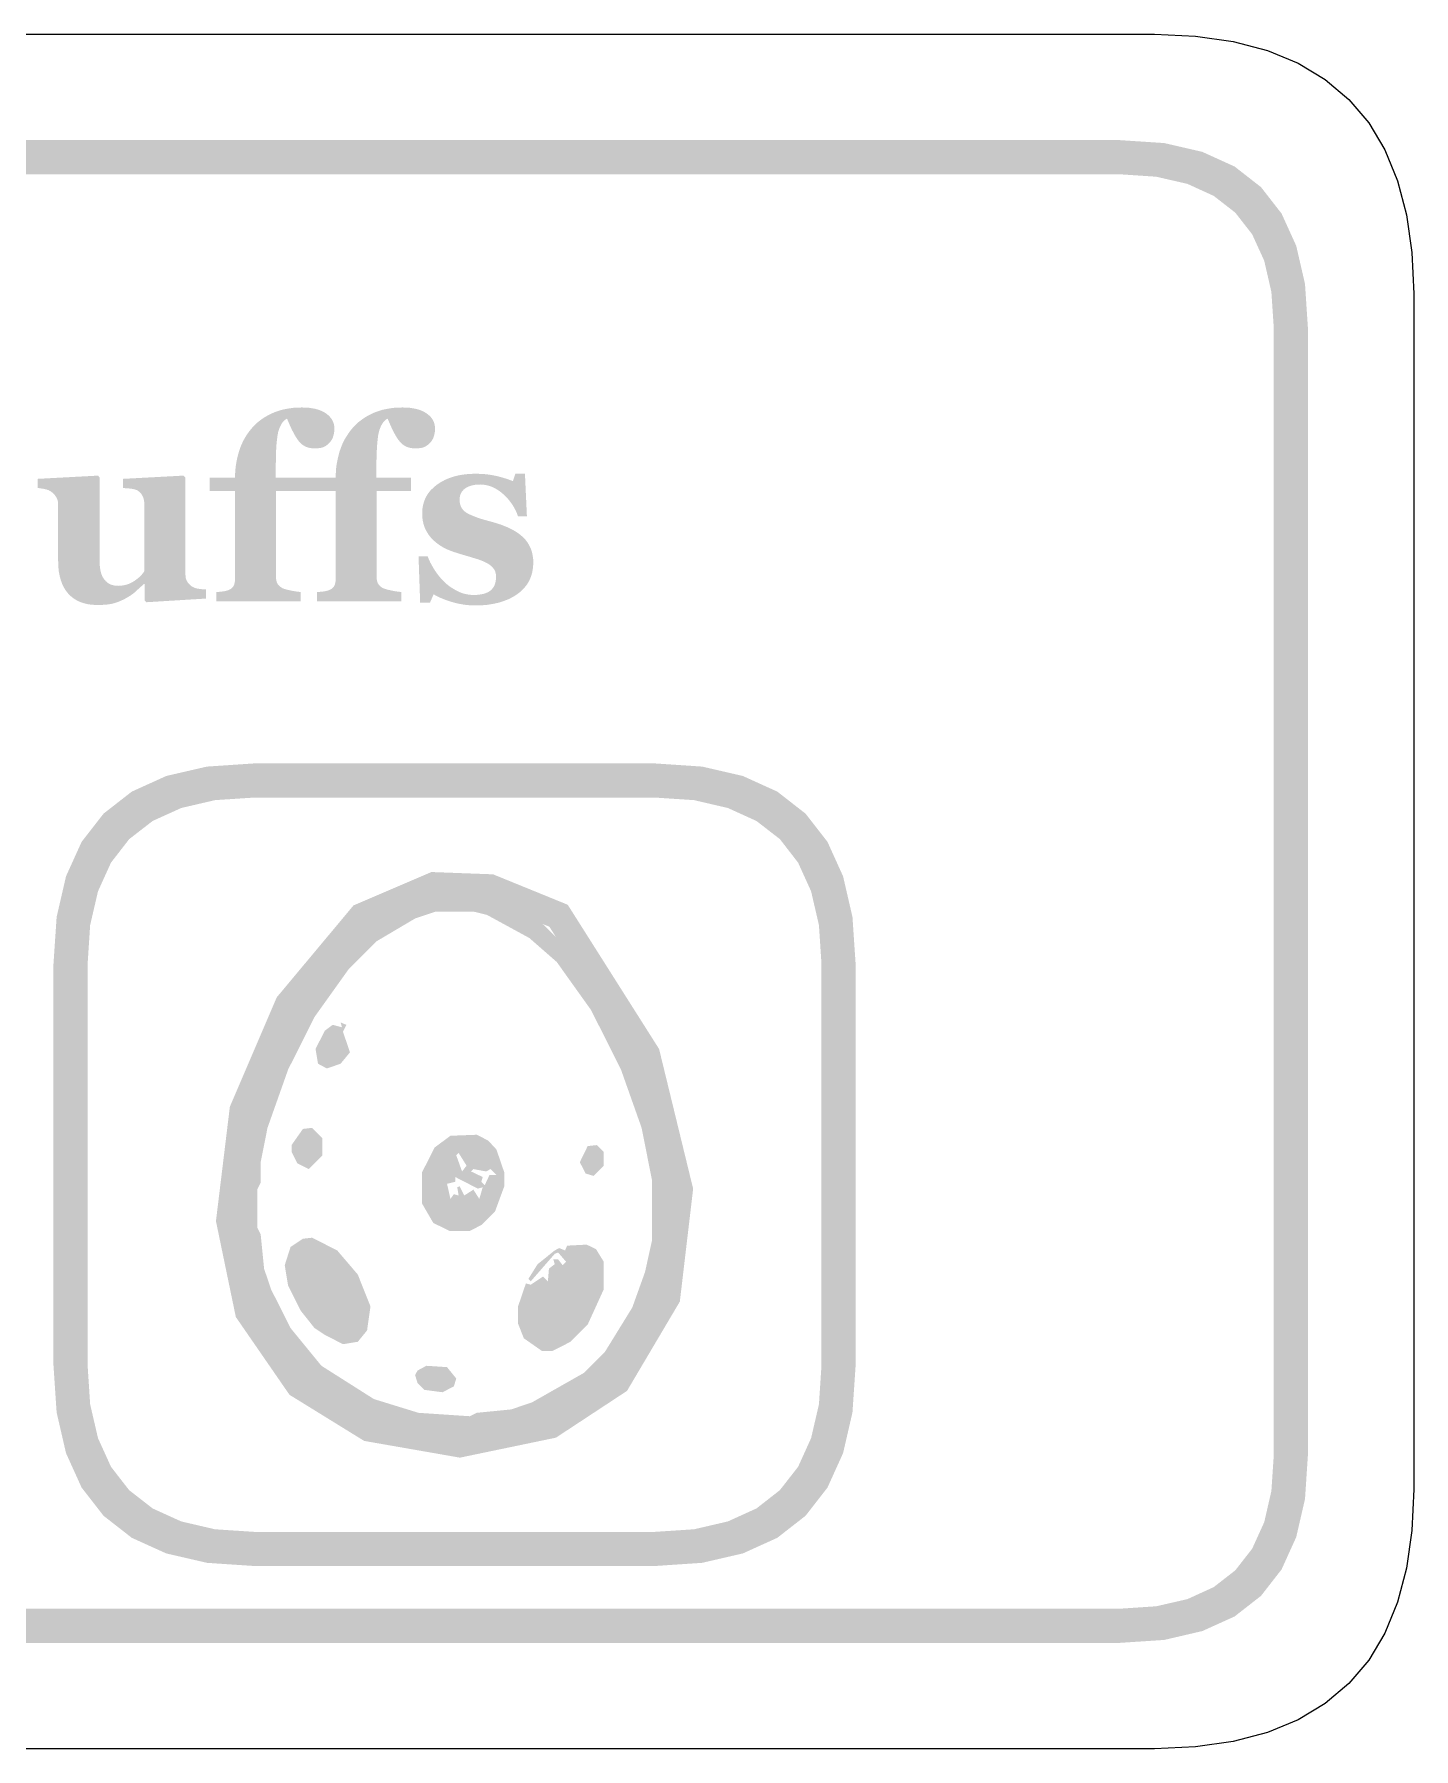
# Model space of a CAD drawing. Header units: millimetres. Extents: x 6 to 297, y 55 to 451.
# Drawn here: x 187.88 to 204.04, y 408.16 to 428.24 of the extents above; entities that cross this region are included whole.
import ezdxf

# ---------------------------------------------------------------- set-up
doc = ezdxf.new("R2010")
doc.units = ezdxf.units.MM
doc.layers.add('CUT', color=1, linetype='Continuous')
doc.layers.add('RASTER', color=7, linetype='Continuous')

msp = doc.modelspace()

# ---------------------------------------------------------------- hatches: boundary and pattern name
at = {"layer": 'RASTER'}
h = msp.add_hatch(color=7, dxfattribs=at)
h.paths.add_polyline_path([(141.2, 424.8), (141.234, 425.316), (141.337, 425.763), (141.509, 426.141), (141.75, 426.45), (142.059, 426.691), (142.438, 426.863), (142.884, 426.966), (143.4, 427), (200.6, 427), (201.116, 426.966), (201.563, 426.863), (201.941, 426.691), (202.25, 426.45), (202.491, 426.141), (202.663, 425.763), (202.766, 425.316), (202.8, 424.8), (202.8, 411.6), (202.766, 411.084), (202.663, 410.638), (202.491, 410.259), (202.25, 409.95), (201.941, 409.709), (201.563, 409.538), (201.116, 409.434), (200.6, 409.4), (143.4, 409.4), (142.884, 409.434), (142.438, 409.538), (142.059, 409.709), (141.75, 409.95), (141.509, 410.259), (141.337, 410.638), (141.234, 411.084), (141.2, 411.6)])
h.paths.add_polyline_path([(141.6, 424.8), (141.6, 411.6), (141.628, 411.178), (141.712, 410.813), (141.853, 410.503), (142.05, 410.25), (142.303, 410.053), (142.613, 409.912), (142.978, 409.828), (143.4, 409.8), (200.6, 409.8), (201.022, 409.828), (201.388, 409.912), (201.697, 410.053), (201.95, 410.25), (202.147, 410.503), (202.288, 410.813), (202.372, 411.178), (202.4, 411.6), (202.4, 424.8), (202.372, 425.222), (202.288, 425.588), (202.147, 425.897), (201.95, 426.15), (201.697, 426.347), (201.388, 426.488), (201.022, 426.572), (200.6, 426.6), (143.4, 426.6), (142.978, 426.572), (142.613, 426.488), (142.303, 426.347), (142.05, 426.15), (141.853, 425.897), (141.712, 425.588), (141.628, 425.222), (141.6, 424.8)], flags=0)
for points in [[(191.392, 423.62), (191.392, 423.611), (191.392, 423.601), (191.391, 423.592), (191.389, 423.582), (191.388, 423.571), (191.386, 423.561), (191.383, 423.55), (191.381, 423.539), (191.377, 423.529), (191.374, 423.518), (191.37, 423.508), (191.365, 423.499), (191.36, 423.49), (191.355, 423.481), (191.349, 423.473), (191.343, 423.465), (191.335, 423.456), (191.327, 423.448), (191.318, 423.44), (191.31, 423.433), (191.301, 423.426), (191.292, 423.42), (191.283, 423.414), (191.274, 423.409), (191.264, 423.405), (191.252, 423.401), (191.24, 423.397), (191.226, 423.395), (191.211, 423.393), (191.195, 423.391), (191.178, 423.39), (191.159, 423.39), (191.131, 423.391), (191.105, 423.395), (191.08, 423.401), (191.056, 423.41), (191.034, 423.422), (191.014, 423.435), (190.995, 423.452), (190.978, 423.471), (190.961, 423.492), (190.944, 423.518), (190.927, 423.546), (190.91, 423.578), (190.892, 423.613), (190.874, 423.652), (190.856, 423.693), (190.837, 423.739), (190.823, 423.731), (190.809, 423.721), (190.796, 423.709), (190.784, 423.694), (190.772, 423.677), (190.762, 423.657), (190.751, 423.635), (190.742, 423.61), (190.733, 423.58), (190.726, 423.543), (190.72, 423.498), (190.714, 423.446), (190.71, 423.386), (190.708, 423.319), (190.706, 423.245), (190.705, 423.163), (190.705, 423.047), (191.11, 423.047), (191.11, 422.889), (190.708, 422.889), (190.708, 421.88), (190.709, 421.866), (190.71, 421.853), (190.712, 421.841), (190.715, 421.829), (190.719, 421.818), (190.723, 421.809), (190.728, 421.799), (190.735, 421.791), (190.741, 421.784), (190.749, 421.776), (190.757, 421.77), (190.765, 421.764), (190.774, 421.758), (190.783, 421.753), (190.793, 421.749), (190.803, 421.745), (190.813, 421.742), (190.822, 421.739), (190.833, 421.736), (190.844, 421.733), (190.856, 421.731), (190.869, 421.728), (190.882, 421.725), (190.896, 421.722), (190.91, 421.72), (190.924, 421.717), (190.937, 421.715), (190.95, 421.713), (190.963, 421.711), (190.975, 421.71), (190.987, 421.708), (190.998, 421.707), (190.998, 421.6), (190.01, 421.6), (190.01, 421.707), (190.019, 421.708), (190.028, 421.708), (190.038, 421.709), (190.047, 421.71), (190.056, 421.711), (190.065, 421.712), (190.074, 421.713), (190.083, 421.714), (190.092, 421.715), (190.101, 421.717), (190.109, 421.718), (190.117, 421.72), (190.125, 421.722), (190.133, 421.724), (190.14, 421.726), (190.147, 421.729), (190.158, 421.734), (190.169, 421.739), (190.178, 421.744), (190.187, 421.75), (190.194, 421.757), (190.201, 421.764), (190.206, 421.771), (190.211, 421.779), (190.215, 421.788), (190.218, 421.797), (190.221, 421.807), (190.224, 421.818), (190.225, 421.829), (190.227, 421.841), (190.228, 421.853), (190.228, 421.867), (190.228, 422.889), (189.93, 422.889), (189.93, 423.047), (190.228, 423.047), (190.228, 423.086), (190.231, 423.125), (190.234, 423.163), (190.239, 423.202), (190.246, 423.239), (190.253, 423.277), (190.263, 423.314), (190.273, 423.351), (190.285, 423.388), (190.299, 423.423), (190.314, 423.457), (190.331, 423.491), (190.349, 423.523), (190.369, 423.554), (190.391, 423.585), (190.414, 423.614), (190.438, 423.642), (190.464, 423.669), (190.491, 423.694), (190.521, 423.717), (190.552, 423.74), (190.585, 423.761), (190.62, 423.78), (190.657, 423.799), (190.696, 423.815), (190.736, 423.829), (190.778, 423.842), (190.821, 423.851), (190.866, 423.859), (190.913, 423.865), (190.961, 423.868), (191.011, 423.869), (191.056, 423.868), (191.097, 423.865), (191.136, 423.859), (191.173, 423.852), (191.206, 423.842), (191.238, 423.83), (191.267, 423.816), (191.293, 423.8), (191.316, 423.782), (191.336, 423.763), (191.353, 423.743), (191.367, 423.721), (191.378, 423.698), (191.386, 423.673), (191.391, 423.647), (191.392, 423.62)], [(192.572, 423.62), (192.571, 423.611), (192.571, 423.601), (192.57, 423.592), (192.569, 423.582), (192.567, 423.571), (192.565, 423.561), (192.563, 423.55), (192.56, 423.539), (192.557, 423.529), (192.553, 423.518), (192.549, 423.508), (192.544, 423.499), (192.539, 423.49), (192.534, 423.481), (192.528, 423.473), (192.522, 423.465), (192.514, 423.456), (192.506, 423.448), (192.498, 423.44), (192.489, 423.433), (192.48, 423.426), (192.471, 423.42), (192.462, 423.414), (192.453, 423.409), (192.443, 423.405), (192.431, 423.401), (192.419, 423.397), (192.405, 423.395), (192.39, 423.393), (192.374, 423.391), (192.357, 423.39), (192.339, 423.39), (192.31, 423.391), (192.284, 423.395), (192.259, 423.401), (192.235, 423.41), (192.213, 423.422), (192.193, 423.435), (192.174, 423.452), (192.157, 423.471), (192.14, 423.492), (192.123, 423.518), (192.106, 423.546), (192.089, 423.578), (192.071, 423.613), (192.053, 423.652), (192.035, 423.693), (192.016, 423.739), (192.002, 423.731), (191.988, 423.721), (191.976, 423.709), (191.963, 423.694), (191.952, 423.677), (191.941, 423.657), (191.931, 423.635), (191.921, 423.61), (191.913, 423.58), (191.905, 423.543), (191.899, 423.498), (191.894, 423.446), (191.89, 423.386), (191.887, 423.319), (191.885, 423.245), (191.885, 423.163), (191.885, 423.047), (192.289, 423.047), (192.289, 422.889), (191.887, 422.889), (191.887, 421.88), (191.888, 421.866), (191.889, 421.853), (191.891, 421.841), (191.894, 421.829), (191.898, 421.818), (191.902, 421.809), (191.908, 421.799), (191.914, 421.791), (191.921, 421.784), (191.928, 421.776), (191.936, 421.77), (191.944, 421.764), (191.953, 421.758), (191.962, 421.753), (191.972, 421.749), (191.983, 421.745), (191.992, 421.742), (192.002, 421.739), (192.012, 421.736), (192.023, 421.733), (192.035, 421.731), (192.048, 421.728), (192.061, 421.725), (192.075, 421.722), (192.089, 421.72), (192.103, 421.717), (192.116, 421.715), (192.129, 421.713), (192.142, 421.711), (192.154, 421.71), (192.166, 421.708), (192.177, 421.707), (192.177, 421.6), (191.189, 421.6), (191.189, 421.707), (191.198, 421.708), (191.208, 421.708), (191.217, 421.709), (191.226, 421.71), (191.235, 421.711), (191.245, 421.712), (191.254, 421.713), (191.263, 421.714), (191.272, 421.715), (191.28, 421.717), (191.288, 421.718), (191.297, 421.72), (191.304, 421.722), (191.312, 421.724), (191.319, 421.726), (191.326, 421.729), (191.338, 421.734), (191.348, 421.739), (191.357, 421.744), (191.366, 421.75), (191.373, 421.757), (191.38, 421.764), (191.385, 421.771), (191.39, 421.779), (191.394, 421.788), (191.398, 421.797), (191.4, 421.807), (191.403, 421.818), (191.405, 421.829), (191.406, 421.841), (191.407, 421.853), (191.407, 421.867), (191.407, 422.889), (191.11, 422.889), (191.11, 423.047), (191.407, 423.047), (191.408, 423.086), (191.41, 423.125), (191.413, 423.163), (191.418, 423.202), (191.425, 423.239), (191.433, 423.277), (191.442, 423.314), (191.452, 423.351), (191.465, 423.388), (191.478, 423.423), (191.493, 423.457), (191.51, 423.491), (191.529, 423.523), (191.549, 423.554), (191.57, 423.585), (191.593, 423.614), (191.617, 423.642), (191.643, 423.669), (191.67, 423.694), (191.7, 423.717), (191.731, 423.74), (191.764, 423.761), (191.799, 423.78), (191.836, 423.799), (191.875, 423.815), (191.915, 423.829), (191.957, 423.842), (192, 423.851), (192.045, 423.859), (192.092, 423.865), (192.141, 423.868), (192.191, 423.869), (192.235, 423.868), (192.276, 423.865), (192.315, 423.859), (192.352, 423.852), (192.386, 423.842), (192.417, 423.83), (192.446, 423.816), (192.472, 423.8), (192.495, 423.782), (192.516, 423.763), (192.533, 423.743), (192.547, 423.721), (192.558, 423.698), (192.565, 423.673), (192.57, 423.647), (192.572, 423.62)], [(193.043, 421.55), (193.008, 421.551), (192.973, 421.553), (192.938, 421.556), (192.903, 421.561), (192.868, 421.567), (192.834, 421.574), (192.8, 421.582), (192.766, 421.592), (192.733, 421.602), (192.702, 421.613), (192.673, 421.624), (192.645, 421.635), (192.62, 421.646), (192.597, 421.657), (192.575, 421.669), (192.555, 421.681), (192.511, 421.581), (192.397, 421.581), (192.378, 422.127), (192.485, 422.127), (192.491, 422.111), (192.498, 422.093), (192.506, 422.076), (192.514, 422.057), (192.524, 422.038), (192.535, 422.019), (192.546, 421.999), (192.558, 421.979), (192.571, 421.958), (192.585, 421.938), (192.599, 421.919), (192.613, 421.9), (192.628, 421.882), (192.643, 421.864), (192.659, 421.847), (192.676, 421.83), (192.693, 421.814), (192.711, 421.798), (192.73, 421.783), (192.749, 421.769), (192.769, 421.756), (192.79, 421.743), (192.811, 421.73), (192.833, 421.719), (192.855, 421.708), (192.878, 421.699), (192.901, 421.691), (192.925, 421.685), (192.949, 421.68), (192.973, 421.676), (192.998, 421.674), (193.023, 421.673), (193.055, 421.674), (193.085, 421.676), (193.113, 421.681), (193.139, 421.686), (193.163, 421.694), (193.184, 421.702), (193.204, 421.713), (193.221, 421.725), (193.236, 421.739), (193.25, 421.755), (193.261, 421.772), (193.27, 421.791), (193.277, 421.812), (193.282, 421.835), (193.285, 421.859), (193.286, 421.886), (193.286, 421.9), (193.285, 421.914), (193.282, 421.927), (193.279, 421.939), (193.275, 421.951), (193.27, 421.962), (193.264, 421.972), (193.257, 421.982), (193.249, 421.992), (193.241, 422.001), (193.232, 422.009), (193.222, 422.018), (193.212, 422.026), (193.201, 422.034), (193.189, 422.041), (193.177, 422.048), (193.162, 422.055), (193.147, 422.062), (193.132, 422.069), (193.117, 422.075), (193.101, 422.081), (193.085, 422.087), (193.068, 422.093), (193.051, 422.098), (193.034, 422.103), (193.015, 422.109), (192.996, 422.115), (192.975, 422.121), (192.954, 422.127), (192.931, 422.134), (192.908, 422.141), (192.884, 422.148), (192.859, 422.155), (192.836, 422.163), (192.813, 422.17), (192.791, 422.177), (192.77, 422.185), (192.75, 422.192), (192.731, 422.2), (192.713, 422.207), (192.695, 422.215), (192.677, 422.224), (192.659, 422.235), (192.641, 422.246), (192.622, 422.258), (192.603, 422.272), (192.585, 422.286), (192.566, 422.302), (192.55, 422.316), (192.534, 422.332), (192.52, 422.348), (192.506, 422.365), (192.494, 422.382), (192.482, 422.401), (192.471, 422.42), (192.46, 422.439), (192.451, 422.46), (192.443, 422.482), (192.436, 422.504), (192.431, 422.528), (192.426, 422.552), (192.423, 422.578), (192.421, 422.604), (192.421, 422.631), (192.423, 422.682), (192.432, 422.73), (192.445, 422.775), (192.464, 422.818), (192.488, 422.859), (192.518, 422.897), (192.554, 422.932), (192.594, 422.965), (192.639, 422.995), (192.688, 423.021), (192.74, 423.043), (192.795, 423.061), (192.853, 423.075), (192.915, 423.085), (192.98, 423.091), (193.049, 423.093), (193.082, 423.092), (193.114, 423.091), (193.146, 423.089), (193.177, 423.086), (193.207, 423.082), (193.237, 423.077), (193.266, 423.072), (193.294, 423.066), (193.322, 423.059), (193.348, 423.052), (193.373, 423.045), (193.398, 423.037), (193.42, 423.03), (193.442, 423.022), (193.463, 423.014), (193.483, 423.006), (193.513, 423.093), (193.625, 423.093), (193.648, 422.593), (193.544, 422.593), (193.53, 422.631), (193.514, 422.667), (193.495, 422.702), (193.475, 422.735), (193.451, 422.767), (193.426, 422.798), (193.398, 422.828), (193.368, 422.856), (193.337, 422.882), (193.305, 422.904), (193.272, 422.923), (193.239, 422.939), (193.205, 422.951), (193.171, 422.96), (193.136, 422.965), (193.1, 422.967), (193.073, 422.966), (193.047, 422.964), (193.023, 422.96), (193, 422.955), (192.978, 422.948), (192.958, 422.94), (192.94, 422.931), (192.923, 422.92), (192.908, 422.908), (192.895, 422.894), (192.884, 422.88), (192.875, 422.864), (192.868, 422.847), (192.863, 422.829), (192.86, 422.81), (192.859, 422.789), (192.86, 422.763), (192.865, 422.738), (192.872, 422.715), (192.882, 422.694), (192.896, 422.674), (192.912, 422.657), (192.931, 422.642), (192.953, 422.628), (192.978, 422.616), (193.005, 422.604), (193.035, 422.592), (193.066, 422.58), (193.101, 422.568), (193.137, 422.557), (193.176, 422.546), (193.218, 422.535), (193.281, 422.517), (193.34, 422.498), (193.394, 422.477), (193.445, 422.455), (193.49, 422.431), (193.532, 422.406), (193.569, 422.379), (193.601, 422.351), (193.63, 422.321), (193.655, 422.289), (193.675, 422.254), (193.693, 422.218), (193.706, 422.18), (193.715, 422.14), (193.721, 422.098), (193.723, 422.054), (193.72, 421.996), (193.711, 421.941), (193.696, 421.889), (193.676, 421.841), (193.649, 421.796), (193.617, 421.755), (193.579, 421.717), (193.535, 421.682), (193.486, 421.651), (193.433, 421.624), (193.377, 421.602), (193.318, 421.583), (193.254, 421.569), (193.188, 421.558), (193.117, 421.552), (193.043, 421.55)], [(189.888, 421.631), (189.189, 421.588), (189.167, 421.609), (189.167, 421.801), (189.158, 421.801), (189.146, 421.789), (189.134, 421.778), (189.121, 421.767), (189.109, 421.756), (189.097, 421.745), (189.085, 421.734), (189.073, 421.723), (189.061, 421.712), (189.049, 421.701), (189.036, 421.691), (189.023, 421.681), (189.009, 421.671), (188.994, 421.661), (188.979, 421.652), (188.964, 421.643), (188.948, 421.634), (188.929, 421.624), (188.911, 421.615), (188.893, 421.607), (188.875, 421.599), (188.857, 421.592), (188.84, 421.586), (188.823, 421.58), (188.806, 421.575), (188.789, 421.571), (188.769, 421.567), (188.748, 421.563), (188.724, 421.561), (188.699, 421.559), (188.672, 421.557), (188.643, 421.556), (188.612, 421.556), (188.558, 421.558), (188.508, 421.564), (188.461, 421.575), (188.417, 421.589), (188.376, 421.608), (188.338, 421.631), (188.304, 421.658), (188.273, 421.689), (188.245, 421.724), (188.221, 421.763), (188.201, 421.805), (188.185, 421.85), (188.172, 421.899), (188.162, 421.951), (188.157, 422.007), (188.155, 422.066), (188.155, 422.725), (188.155, 422.739), (188.154, 422.752), (188.152, 422.765), (188.15, 422.777), (188.146, 422.788), (188.143, 422.799), (188.138, 422.809), (188.133, 422.818), (188.127, 422.827), (188.121, 422.835), (188.115, 422.844), (188.107, 422.852), (188.1, 422.86), (188.092, 422.867), (188.083, 422.875), (188.074, 422.882), (188.067, 422.887), (188.059, 422.892), (188.05, 422.896), (188.041, 422.901), (188.031, 422.904), (188.021, 422.908), (188.01, 422.911), (187.998, 422.913), (187.987, 422.916), (187.975, 422.918), (187.964, 422.919), (187.954, 422.921), (187.943, 422.923), (187.933, 422.924), (187.923, 422.925), (187.913, 422.926), (187.913, 423.033), (188.624, 423.071), (188.64, 423.049), (188.64, 422.075), (188.641, 422.038), (188.644, 422.004), (188.648, 421.973), (188.654, 421.944), (188.662, 421.917), (188.672, 421.893), (188.684, 421.871), (188.698, 421.852), (188.713, 421.835), (188.729, 421.821), (188.747, 421.808), (188.766, 421.798), (188.787, 421.79), (188.809, 421.785), (188.832, 421.781), (188.857, 421.78), (188.882, 421.781), (188.907, 421.784), (188.932, 421.788), (188.955, 421.794), (188.978, 421.801), (189.001, 421.811), (189.022, 421.822), (189.043, 421.834), (189.063, 421.848), (189.082, 421.862), (189.099, 421.876), (189.115, 421.89), (189.129, 421.905), (189.142, 421.92), (189.154, 421.935), (189.164, 421.95), (189.164, 422.74), (189.164, 422.752), (189.163, 422.764), (189.162, 422.776), (189.16, 422.787), (189.157, 422.798), (189.154, 422.809), (189.15, 422.819), (189.145, 422.829), (189.14, 422.839), (189.135, 422.848), (189.129, 422.857), (189.122, 422.865), (189.115, 422.873), (189.107, 422.88), (189.098, 422.887), (189.09, 422.893), (189.083, 422.898), (189.075, 422.902), (189.067, 422.905), (189.058, 422.908), (189.048, 422.911), (189.037, 422.913), (189.026, 422.915), (189.014, 422.917), (189.002, 422.918), (188.989, 422.92), (188.977, 422.921), (188.965, 422.922), (188.952, 422.923), (188.939, 422.924), (188.927, 422.925), (188.914, 422.926), (188.914, 423.033), (189.624, 423.071), (189.646, 423.049), (189.646, 421.918), (189.647, 421.905), (189.648, 421.893), (189.649, 421.882), (189.651, 421.87), (189.654, 421.86), (189.658, 421.85), (189.662, 421.84), (189.667, 421.831), (189.672, 421.822), (189.678, 421.813), (189.685, 421.805), (189.692, 421.798), (189.7, 421.79), (189.708, 421.783), (189.717, 421.776), (189.727, 421.77), (189.734, 421.766), (189.742, 421.762), (189.75, 421.758), (189.759, 421.755), (189.768, 421.752), (189.778, 421.75), (189.788, 421.748), (189.799, 421.746), (189.81, 421.744), (189.822, 421.743), (189.833, 421.742), (189.844, 421.74), (189.855, 421.74), (189.866, 421.739), (189.877, 421.738), (189.888, 421.738)]]:
    msp.add_hatch(color=7, dxfattribs=at).paths.add_polyline_path(points)
h = msp.add_hatch(color=7, dxfattribs=at)
h.paths.add_polyline_path([(188.1, 417.35), (188.137, 417.901), (188.247, 418.378), (188.43, 418.782), (188.688, 419.113), (189.018, 419.37), (189.422, 419.553), (189.899, 419.663), (190.45, 419.7), (195.15, 419.7), (195.701, 419.663), (196.178, 419.553), (196.582, 419.37), (196.913, 419.112), (197.17, 418.782), (197.353, 418.378), (197.463, 417.901), (197.5, 417.35), (197.5, 412.65), (197.463, 412.099), (197.353, 411.622), (197.17, 411.218), (196.913, 410.888), (196.582, 410.63), (196.178, 410.447), (195.701, 410.337), (195.15, 410.3), (190.45, 410.3), (189.899, 410.337), (189.422, 410.447), (189.018, 410.63), (188.687, 410.888), (188.43, 411.218), (188.247, 411.622), (188.137, 412.099), (188.1, 412.65)])
h.paths.add_polyline_path([(188.5, 417.35), (188.5, 412.65), (188.53, 412.193), (188.622, 411.797), (188.774, 411.462), (188.987, 411.188), (189.262, 410.974), (189.597, 410.822), (189.993, 410.73), (190.45, 410.7), (195.15, 410.7), (195.607, 410.73), (196.003, 410.822), (196.338, 410.974), (196.612, 411.188), (196.826, 411.462), (196.978, 411.797), (197.07, 412.193), (197.1, 412.65), (197.1, 417.35), (197.07, 417.807), (196.978, 418.203), (196.826, 418.538), (196.613, 418.813), (196.338, 419.026), (196.003, 419.178), (195.607, 419.27), (195.15, 419.3), (190.45, 419.3), (189.993, 419.27), (189.597, 419.178), (189.262, 419.026), (188.987, 418.813), (188.774, 418.538), (188.622, 418.203), (188.53, 417.807), (188.5, 417.35)], flags=0)
h = msp.add_hatch(color=7, dxfattribs=at)
h.paths.add_polyline_path([(192.529, 418.428), (193.252, 418.401), (194.126, 418.045), (195.197, 416.355), (195.596, 414.718), (195.44, 413.397), (194.821, 412.351), (193.988, 411.803), (192.863, 411.569), (191.741, 411.765), (190.866, 412.305), (190.237, 413.216), (190.004, 414.339), (190.167, 415.679), (190.716, 416.96), (191.616, 418.037)])
h.paths.add_polyline_path([(192.589, 418.105), (191.812, 417.773), (190.992, 416.791), (190.479, 415.595), (190.328, 414.353), (190.537, 413.344), (191.091, 412.542), (191.857, 412.069), (192.858, 411.895), (193.864, 412.104), (194.583, 412.577), (195.13, 413.501), (195.272, 414.698), (194.899, 416.229), (193.911, 417.788), (193.184, 418.083), (192.589, 418.105)], flags=0)
h = msp.add_hatch(color=7, dxfattribs=at)
h.paths.add_polyline_path([(192.51, 418.154), (193.102, 418.166), (193.343, 418.085), (193.837, 417.816), (194.28, 417.374), (194.561, 416.972), (194.871, 416.397), (195.152, 415.673), (195.313, 414.989), (195.313, 414.024), (195.273, 413.823), (195.072, 413.22), (194.883, 412.886), (194.4, 412.363), (194.159, 412.202), (193.785, 412.013), (193.182, 411.853), (192.458, 411.853), (192.257, 411.893), (191.775, 412.054), (191.36, 412.283), (190.999, 412.564), (190.757, 412.846), (190.407, 413.542), (190.287, 414.024), (190.287, 414.909), (190.327, 414.989), (190.367, 415.391), (190.488, 415.793), (190.838, 416.61), (191.159, 417.132), (191.602, 417.655), (192.044, 417.977)])
h.paths.add_polyline_path([(192.579, 417.965), (192.338, 417.884), (191.883, 417.615), (191.561, 417.293), (191.159, 416.73), (190.85, 416.115), (190.608, 415.432), (190.528, 415.029), (190.528, 414.788), (190.488, 414.708), (190.488, 414.265), (190.528, 414.185), (190.568, 413.783), (190.649, 413.542), (190.878, 413.087), (191.24, 412.645), (191.855, 412.255), (192.378, 412.094), (192.981, 412.054), (193.061, 412.094), (193.463, 412.134), (193.705, 412.215), (194.32, 412.564), (194.561, 412.806), (194.883, 413.328), (195.032, 413.743), (195.112, 414.105), (195.112, 414.828), (194.992, 415.432), (194.75, 416.115), (194.4, 416.811), (193.998, 417.374), (193.677, 417.655), (193.182, 417.925), (193.021, 417.965)], flags=0)
h.paths.add_polyline_path([(191.465, 416.666), (191.533, 416.638), (191.493, 416.557), (191.574, 416.316), (191.465, 416.183), (191.304, 416.127), (191.2, 416.183), (191.171, 416.356), (191.28, 416.57), (191.372, 416.638), (191.481, 416.61)], flags=0)
h.paths.add_polyline_path([(191.023, 415.419), (191.131, 415.432), (191.252, 415.311), (191.252, 415.11), (191.091, 414.949), (190.958, 415.017), (190.89, 415.15), (190.89, 415.23)], flags=0)
h.paths.add_polyline_path([(192.752, 415.339), (193.061, 415.351), (193.194, 415.283), (193.291, 415.178), (193.383, 414.909), (193.383, 414.748), (193.275, 414.454), (193.114, 414.294), (192.981, 414.225), (192.74, 414.225), (192.551, 414.318), (192.418, 414.547), (192.418, 414.909), (192.567, 415.202)], flags=0)
h.paths.add_polyline_path([(194.36, 415.218), (194.469, 415.23), (194.549, 415.15), (194.549, 414.989), (194.429, 414.869), (194.336, 414.897), (194.268, 415.029)], flags=0)
h.paths.add_polyline_path([(192.848, 415.138), (192.82, 415.11), (192.888, 414.921), (192.941, 414.989)], flags=0)
h.paths.add_polyline_path([(193.021, 414.949), (192.993, 414.921), (193.13, 414.856), (193.114, 414.8), (193.154, 414.76), (193.21, 414.881), (193.291, 414.881), (193.222, 414.949), (193.17, 414.921)], flags=0)
h.paths.add_polyline_path([(192.808, 414.856), (192.808, 414.8), (192.712, 414.776), (192.752, 414.599), (192.792, 414.655), (192.848, 414.639), (192.832, 414.736), (192.86, 414.748), (192.913, 414.639), (193.021, 414.708), (193.09, 414.599), (193.13, 414.736), (193.073, 414.72)], flags=0)
h.paths.add_polyline_path([(191.023, 414.133), (191.131, 414.145), (191.425, 413.996), (191.666, 413.714), (191.815, 413.34), (191.775, 413.059), (191.666, 412.926), (191.493, 412.898), (191.28, 413.007), (191.159, 413.087), (190.999, 413.288), (190.85, 413.582), (190.81, 413.823), (190.878, 414.036)], flags=0)
h.paths.add_polyline_path([(194.119, 414.052), (194.348, 414.064), (194.457, 414.012), (194.549, 413.863), (194.549, 413.542), (194.36, 413.127), (194.159, 412.926), (193.946, 412.818), (193.825, 412.818), (193.612, 412.967), (193.544, 413.139), (193.544, 413.34), (193.636, 413.61), (193.693, 413.594), (193.837, 413.69), (193.894, 413.634), (193.906, 413.783), (193.974, 413.835), (193.958, 413.891), (194.014, 413.891), (194.067, 413.823), (194.107, 413.863), (194.014, 413.972), (193.974, 413.956), (193.693, 413.634), (193.665, 413.662), (193.773, 413.835), (193.974, 413.996), (194.026, 414.024), (194.095, 413.996)], flags=0)
h.paths.add_polyline_path([(192.47, 412.645), (192.712, 412.629), (192.82, 412.496), (192.792, 412.404), (192.659, 412.335), (192.446, 412.363), (192.366, 412.444), (192.338, 412.536), (192.366, 412.589)], flags=0)

# ---------------------------------------------------------------- linework, layer by layer
at = {"layer": 'CUT'}
msp.add_lwpolyline([(142.999, 428.24), (201.001, 428.24), (201.483, 428.219), (201.925, 428.156), (202.325, 428.051), (202.685, 427.903), (203.003, 427.712), (203.278, 427.478), (203.512, 427.203), (203.703, 426.885), (203.851, 426.525), (203.956, 426.125), (204.019, 425.683), (204.04, 425.201), (204.04, 411.199), (204.019, 410.717), (203.956, 410.275), (203.851, 409.875), (203.703, 409.515), (203.512, 409.197), (203.278, 408.922), (203.003, 408.688), (202.685, 408.497), (202.325, 408.349), (201.925, 408.244), (201.483, 408.181), (201.001, 408.16), (142.999, 408.16)], dxfattribs=at)

doc.saveas('drawing.dxf')
